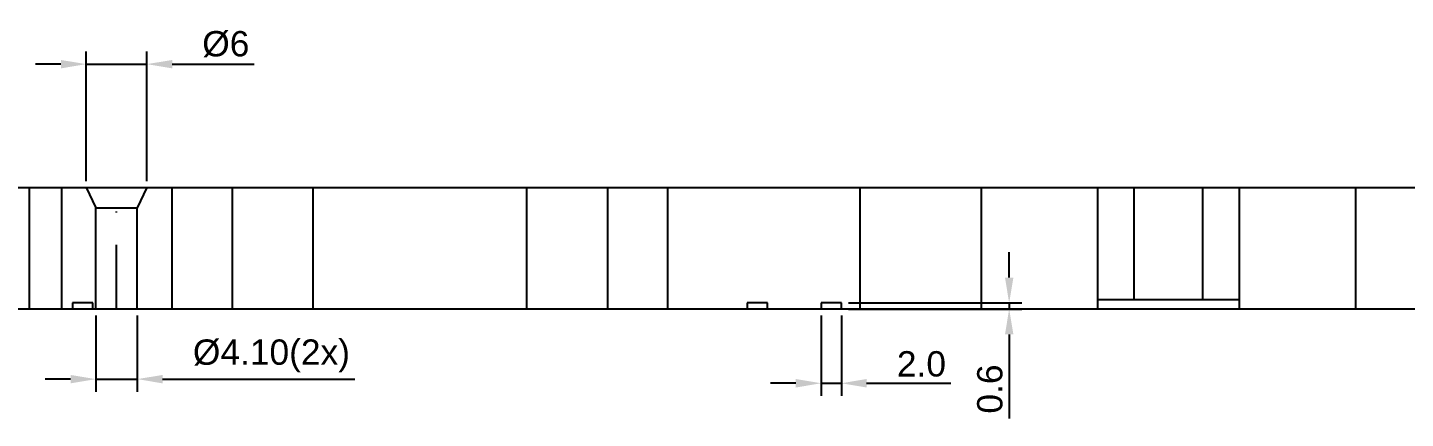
# Model space of a CAD drawing. Header units: millimetres. Extents: x 15 to 570, y 5 to 378.
# Drawn here: x 202.2 to 338.4, y 339.2 to 377.8 of the extents above; entities that cross this region are included whole.
import ezdxf

# ---------------------------------------------------------------- set-up
doc = ezdxf.new("R2010")
doc.units = ezdxf.units.MM
doc.linetypes.add('KRESKAKROPKA2', pattern=[12.7, 6.35, -3.175, 0, -3.175])
doc.layers.add('symetria', color=100, linetype='KRESKAKROPKA2')
doc.layers.add('wymiar', color=10, linetype='Continuous')
doc.styles.get("Standard").update_dxf_attribs({"font": 'arial.ttf'})
doc.dimstyles.new('ISO-25', dxfattribs={"dimtxt": 2.5, "dimasz": 2.5, "dimexe": 1.25, "dimexo": 0.625, "dimtad": 1, "dimtxsty": 'Standard', "dimcen": 2.5, "dimadec": 0, "dimazin": 0, "dimtfac": 1, "dimtmove": 0, "dimatfit": 3, "dimfxl": 1, "dimarcsym": 0})

# ---------------------------------------------------------------- blocks, each defined once
blk = doc.blocks.new('*D244')
at = {"layer": 'Defpoints', "color": 0, "transparency": 16777216}
for p in [(214, 374.18), (208, 362), (214, 362)]:
    blk.add_point(p, dxfattribs=at)
at = {"layer": 'wymiar', "color": 0, "lineweight": -2, "transparency": 16777216}
for p, q in [((208, 362.62), (208, 375.43)), ((214, 362.62), (214, 375.43)), ((205.5, 374.18), (203, 374.18)), ((208, 374.18), (214, 374.18)), ((216.5, 374.18), (224.61, 374.18))]:
    blk.add_line(p, q, dxfattribs=at)
at = {"layer": 'wymiar', "color": 0, "transparency": 16777216}
for points in [[(205.5, 374.59), (205.5, 373.76), (208, 374.18)], [(216.5, 374.59), (216.5, 373.76), (214, 374.18)]]:
    blk.add_solid(points, dxfattribs=at)
at = {"layer": 'wymiar', "color": 0, "transparency": 16777216, "insert": (221.8, 376.15), "char_height": 2.5, "attachment_point": 5}
blk.add_mtext('%%c6', dxfattribs=at)
blk = doc.blocks.new('*D245')
at = {"layer": 'Defpoints', "color": 0, "transparency": 16777216}
for p in [(208.95, 350), (213.05, 350), (213.05, 343.08)]:
    blk.add_point(p, dxfattribs=at)
at = {"layer": 'wymiar', "color": 0, "lineweight": -2, "transparency": 16777216}
for p, q in [((208.95, 349.37), (208.95, 341.83)), ((213.05, 349.37), (213.05, 341.83)), ((206.45, 343.08), (203.95, 343.08)), ((208.95, 343.08), (213.05, 343.08)), ((215.55, 343.08), (234.56, 343.08))]:
    blk.add_line(p, q, dxfattribs=at)
at = {"layer": 'wymiar', "color": 0, "transparency": 16777216}
for points in [[(206.45, 343.49), (206.45, 342.66), (208.95, 343.08)], [(215.55, 343.49), (215.55, 342.66), (213.05, 343.08)]]:
    blk.add_solid(points, dxfattribs=at)
at = {"layer": 'wymiar', "color": 0, "transparency": 16777216, "insert": (226.31, 345.37), "char_height": 2.5, "attachment_point": 5}
blk.add_mtext('%%c4.10(2x)', dxfattribs=at)
blk = doc.blocks.new('*D246')
at = {"layer": 'Defpoints', "color": 0, "transparency": 16777216}
for p in [(280.65, 350), (282.65, 350), (282.65, 342.67)]:
    blk.add_point(p, dxfattribs=at)
at = {"layer": 'wymiar', "color": 0, "lineweight": -2, "transparency": 16777216}
for p, q in [((280.65, 349.37), (280.65, 341.42)), ((282.65, 349.37), (282.65, 341.42)), ((278.15, 342.67), (275.65, 342.67)), ((280.65, 342.67), (282.65, 342.67)), ((285.15, 342.67), (293.49, 342.67))]:
    blk.add_line(p, q, dxfattribs=at)
at = {"layer": 'wymiar', "color": 0, "transparency": 16777216}
for points in [[(278.15, 343.09), (278.15, 342.25), (280.65, 342.67)], [(285.15, 343.09), (285.15, 342.25), (282.65, 342.67)]]:
    blk.add_solid(points, dxfattribs=at)
at = {"layer": 'wymiar', "color": 0, "transparency": 16777216, "insert": (290.57, 344.57), "char_height": 2.5, "attachment_point": 5}
blk.add_mtext('2.0', dxfattribs=at)
blk = doc.blocks.new('*D247')
at = {"layer": 'Defpoints', "color": 0, "transparency": 16777216}
for p in [(282.72, 350.6), (282.72, 350), (299.24, 350)]:
    blk.add_point(p, dxfattribs=at)
at = {"layer": 'wymiar', "color": 0, "lineweight": -2, "transparency": 16777216}
for p, q in [((299.24, 353.1), (299.24, 355.6)), ((283.35, 350.6), (300.49, 350.6)), ((299.24, 350.6), (299.24, 350)), ((283.35, 350), (300.49, 350)), ((299.24, 347.5), (299.24, 339.2))]:
    blk.add_line(p, q, dxfattribs=at)
at = {"layer": 'wymiar', "color": 0, "transparency": 16777216}
for points in [[(298.83, 353.1), (299.66, 353.1), (299.24, 350.6)], [(298.83, 347.5), (299.66, 347.5), (299.24, 350)]]:
    blk.add_solid(points, dxfattribs=at)
at = {"layer": 'wymiar', "color": 0, "transparency": 16777216, "insert": (297.34, 342.1), "char_height": 2.5, "attachment_point": 5, "rotation": 90}
blk.add_mtext('0.6', dxfattribs=at)

msp = doc.modelspace()

# ---------------------------------------------------------------- linework, layer by layer
for p, q in [((183, 362), (500, 362)), ((202.4, 350), (202.4, 362)), ((205.6, 350), (205.6, 362)), ((208, 362), (208.95, 360)), ((214, 362), (213.05, 360)), ((216.5, 350), (216.5, 362)), ((222.45, 350), (222.45, 362)), ((230.45, 350), (230.45, 362)), ((251.55, 350), (251.55, 362)), ((259.55, 350), (259.55, 362)), ((265.5, 350), (265.5, 362)), ((284.5, 350), (284.5, 362)), ((296.5, 350), (296.5, 362)), ((308, 350), (308, 362)), ((311.6, 350.9), (311.6, 362)), ((318.4, 350.9), (318.4, 362)), ((322, 350), (322, 362)), ((333.5, 350), (333.5, 362)), ((208.95, 350), (208.95, 360)), ((208.95, 360), (213.05, 360)), ((213.05, 350), (213.05, 360)), ((208.65, 350.6), (206.65, 350.6)), ((206.65, 350.6), (206.65, 350)), ((208.65, 350), (208.65, 350.6)), ((275.35, 350.6), (273.35, 350.6)), ((273.35, 350.6), (273.35, 350)), ((275.35, 350), (275.35, 350.6)), ((282.65, 350.6), (280.65, 350.6)), ((280.65, 350.6), (280.65, 350)), ((282.65, 350), (282.65, 350.6)), ((322, 350.9), (308, 350.9)), ((322, 350), (322, 350.9)), ((500, 350), (183, 350))]:
    msp.add_line(p, q)
at = {"layer": 'symetria'}
msp.add_line((211, 350), (211, 362), dxfattribs=at)

# ---------------------------------------------------------------- dimensions: what is measured, and where the dimension line sits
at = {"layer": 'wymiar'}
for base, p1, p2, override, picture, middle in [((214, 374.17543), (208, 362), (214, 362), {"dimdec": 0, "dimzin": 0, "dimdsep": 46, "dimpost": '%%c<>'}, '*D244', (221.80355, 374.17543)), ((213.05, 343.07646), (208.95, 350), (213.05, 350), {"dimdec": 2, "dimzin": 0, "dimdsep": 46, "dimpost": '%%c<>(2x)'}, '*D245', (226.30546, 343.07646))]:
    dim = msp.add_linear_dim(base=base, p1=p1, p2=p2, dimstyle='ISO-25', override=override, dxfattribs=at)
    dim.commit()
    dim.dimension.update_dxf_attribs({"geometry": picture, "text_midpoint": middle, "dimtype": 160})
dim = msp.add_linear_dim(base=(299.24304, 350), p1=(282.72027, 350.6), p2=(282.72027, 350), angle=90, dimstyle='ISO-25', override={"dimdec": 1, "dimzin": 0, "dimdsep": 46}, dxfattribs=at)
dim.commit()
dim.dimension.update_dxf_attribs({"geometry": '*D247', "text_midpoint": (297.34161, 342.1001)})
dim = msp.add_linear_dim(base=(282.65, 342.66951), p1=(280.65, 350), p2=(282.65, 350), dimstyle='ISO-25', override={"dimdec": 1, "dimzin": 0, "dimdsep": 46}, dxfattribs=at)
dim.commit()
dim.dimension.update_dxf_attribs({"geometry": '*D246', "text_midpoint": (290.5678, 344.57094)})

doc.saveas('drawing.dxf')
